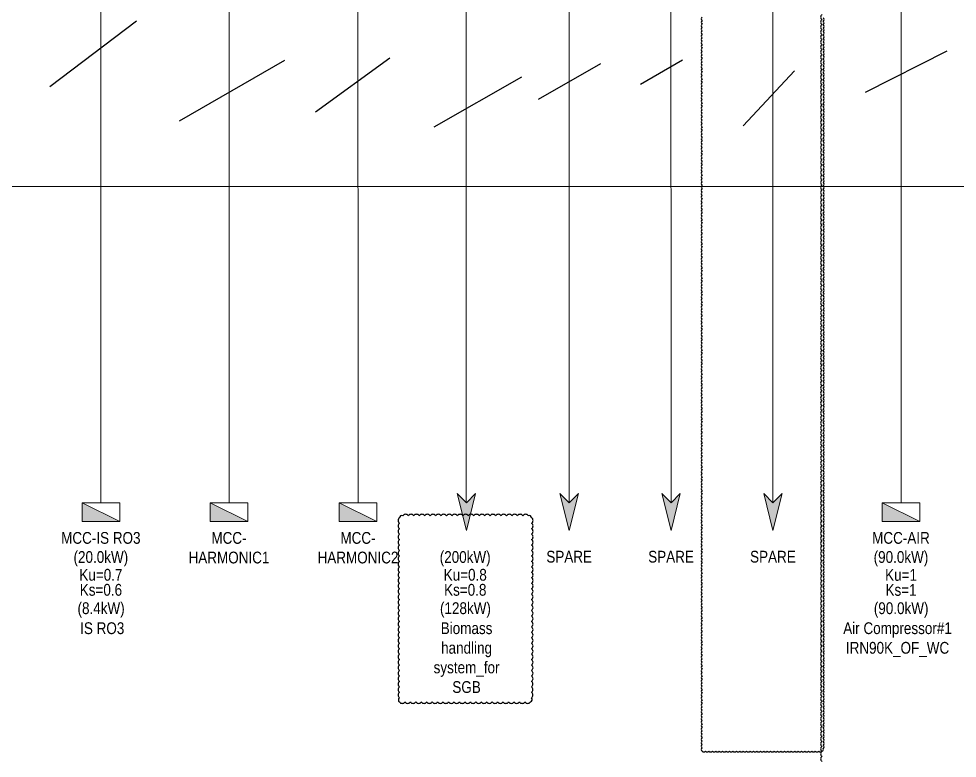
# Model space of a CAD drawing. Header units: millimetres. Extents: x -116965 to 323937, y 291661 to 566926.
# Drawn here: x -55126 to -53769, y 314138 to 315208 of the extents above; entities that cross this region are included whole.
import ezdxf
from ezdxf.enums import TextEntityAlignment as Align

# ---------------------------------------------------------------- set-up
doc = ezdxf.new("R2010")
doc.units = ezdxf.units.MM
doc.layers.get('0').update_dxf_attribs({"lineweight": 18})
doc.layers.add('HV-MV Equipment', color=4, linetype='Continuous', lineweight=9)
doc.layers.add('Text 2', color=2, linetype='Continuous')
doc.styles.add('VNI-HELVE-CONDENSE', font='')
doc.styles.get('VNI-HELVE-CONDENSE').set_extended_font_data('VNI-Helve-Condense')

# ---------------------------------------------------------------- blocks, each defined once
blk = doc.blocks.new('$N-mt3')
at = {"linetype": 'Continuous'}
blk.add_hatch(color=0, dxfattribs=at).paths.add_polyline_path([(0.25, 0), (0, 0.25), (1, 0), (0, -0.25)])
at = {"color": 0, "linetype": 'Continuous'}
blk.add_lwpolyline([(0.25, 0), (0, 0.25), (1, 0), (0, -0.25)], close=True, dxfattribs=at)
blk = doc.blocks.new('TDIEN')
blk.add_hatch(color=256).paths.add_polyline_path([(400, 0), (-400, 400), (-400, 0)])
blk.add_line((-400, 400), (400, 0))
blk.add_lwpolyline([(-400, 0), (400, 0), (400, 400), (-400, 400)], close=True)

msp = doc.modelspace()

# ---------------------------------------------------------------- linework, layer by layer
at = {"layer": 'HV-MV Equipment', "color": 6, "lineweight": 9}
msp.add_line((-55007.199854, 315416.526992), (-55007.199854, 314507.907626), dxfattribs=at)
at = {"layer": 'HV-MV Equipment', "lineweight": 9}
msp.add_line((-52401.293486, 314964.85872), (-57896.870018, 314964.85872), dxfattribs=at)
at = {"layer": 'HV-MV Equipment', "color": 6, "lineweight": 9}
for points in [[(-54821.789682, 315416.481399), (-54821.789666, 314507.888869)], [(-54635.376261, 315418.268219), (-54635.270741, 314507.888869)], [(-54478.883919, 315418.325816), (-54478.778392, 314507.888869)], [(-54330.196315, 315418.095179), (-54330.090788, 314507.658231)], [(-54182.909331, 315418.085546), (-54182.803804, 314507.648599)], [(-54035.622347, 315418.085546), (-54035.51682, 314507.648599)], [(-53850.213435, 315416.481399), (-53850.213418, 314507.888869)]]:
    msp.add_lwpolyline(points, dxfattribs=at)
at = {"layer": 'Text 2', "ltscale": 0.001}
for p, q in [((-54955.80367, 315204.279584), (-55081.153393, 315109.385864)), ((-53783.842074, 315160.845222), (-53902.294617, 315100.793816)), ((-54741.468273, 315147.128751), (-54893.753784, 315059.372053)), ((-54589.182763, 315150.43369), (-54696.738673, 315072.591812)), ((-54284.959884, 315142.491941), (-54375.050203, 315090.781297)), ((-54166.029935, 315147.749959), (-54226.812872, 315112.636447)), ((-54004.112757, 315132.291681), (-54078.633638, 315052.832491)), ((-54399.08196, 315123.08004), (-54525.588197, 315050.793273))]:
    msp.add_line(p, q, dxfattribs=at)
at = {"layer": 'Text 2'}
msp.add_lwpolyline([(-54137.946056, 315209.871842, 0.52056705), (-54137.946056, 315204.911456, 0.52056705), (-54137.946056, 315199.95107, 0.52056705), (-54137.946056, 315194.990683, 0.52056705), (-54137.946056, 315190.030297, 0.52056705), (-54137.946056, 315185.069911, 0.52056705), (-54137.946056, 315180.109524, 0.52056705), (-54137.946056, 315175.149138, 0.52056705), (-54137.946056, 315170.188751, 0.52056705), (-54137.946056, 315165.228365, 0.52056705), (-54137.946056, 315160.267979, 0.52056705), (-54137.946056, 315155.307592, 0.52056705), (-54137.946056, 315150.347206, 0.52056705), (-54137.946056, 315145.38682, 0.52056705), (-54137.946056, 315140.426433, 0.52056705), (-54137.946056, 315135.466047, 0.52056705), (-54137.946056, 315130.505661, 0.52056705), (-54137.946056, 315125.545274, 0.52056705), (-54137.946056, 315120.584888, 0.52056705), (-54137.946056, 315115.624502, 0.52056705), (-54137.946056, 315110.664115, 0.52056705), (-54137.946056, 315105.703729, 0.52056705), (-54137.946056, 315100.743342, 0.52056705), (-54137.946056, 315095.782956, 0.52056705), (-54137.946056, 315090.82257, 0.52056705), (-54137.946056, 315085.862183, 0.52056705), (-54137.946056, 315080.901797, 0.52056705), (-54137.946056, 315075.941411, 0.52056705), (-54137.946056, 315070.981024, 0.52056705), (-54137.946056, 315066.020638, 0.52056705), (-54137.946056, 315061.060252, 0.52056705), (-54137.946056, 315056.099865, 0.52056705), (-54137.946056, 315051.139479, 0.52056705), (-54137.946056, 315046.179093, 0.52056705), (-54137.946056, 315041.218706, 0.52056705), (-54137.946056, 315036.25832, 0.52056705), (-54137.946056, 315031.297933, 0.52056705), (-54137.946056, 315026.337547, 0.52056705), (-54137.946056, 315021.377161, 0.52056705), (-54137.946056, 315016.416774, 0.52056705), (-54137.946056, 315011.456388, 0.52056705), (-54137.946056, 315006.496002, 0.52056705), (-54137.946056, 315001.535615, 0.52056705), (-54137.946056, 314996.575229, 0.52056705), (-54137.946056, 314991.614843, 0.52056705), (-54137.946056, 314986.654456, 0.52056705), (-54137.946056, 314981.69407, 0.52056705), (-54137.946056, 314976.733684, 0.52056705), (-54137.946056, 314971.773297, 0.52056705), (-54137.946056, 314966.812911, 0.52056705), (-54137.946056, 314961.852524, 0.52056705), (-54137.946056, 314956.892138, 0.52056705), (-54137.946056, 314951.931752, 0.52056705), (-54137.946056, 314946.971365, 0.52056705), (-54137.946056, 314942.010979, 0.52056705), (-54137.946056, 314937.050593, 0.52056705), (-54137.946056, 314932.090206, 0.52056705), (-54137.946056, 314927.12982, 0.52056705), (-54137.946056, 314922.169434, 0.52056705), (-54137.946056, 314917.209047, 0.52056705), (-54137.946056, 314912.248661, 0.52056705), (-54137.946056, 314907.288275, 0.52056705), (-54137.946056, 314902.327888, 0.52056705), (-54137.946056, 314897.367502, 0.52056705), (-54137.946056, 314892.407115, 0.52056705), (-54137.946056, 314887.446729, 0.52056705), (-54137.946056, 314882.486343, 0.52056705), (-54137.946056, 314877.525956, 0.52056705), (-54137.946056, 314872.56557, 0.52056705), (-54137.946056, 314867.605184, 0.52056705), (-54137.946056, 314862.644797, 0.52056705), (-54137.946056, 314857.684411, 0.52056705), (-54137.946056, 314852.724025, 0.52056705), (-54137.946056, 314847.763638, 0.52056705), (-54137.946056, 314842.803252, 0.52056705), (-54137.946056, 314837.842865, 0.52056705), (-54137.946056, 314832.882479, 0.52056705), (-54137.946056, 314827.922093, 0.52056705), (-54137.946056, 314822.961706, 0.52056705), (-54137.946056, 314818.00132, 0.52056705), (-54137.946056, 314813.040934, 0.52056705), (-54137.946056, 314808.080547, 0.52056705), (-54137.946056, 314803.120161, 0.52056705), (-54137.946056, 314798.159775, 0.52056705), (-54137.946056, 314793.199388, 0.52056705), (-54137.946056, 314788.239002, 0.52056705), (-54137.946056, 314783.278616, 0.52056705), (-54137.946056, 314778.318229, 0.52056705), (-54137.946056, 314773.357843, 0.52056705), (-54137.946056, 314768.397456, 0.52056705), (-54137.946056, 314763.43707, 0.52056705), (-54137.946056, 314758.476684, 0.52056705), (-54137.946056, 314753.516297, 0.52056705), (-54137.946056, 314748.555911, 0.52056705), (-54137.946056, 314743.595525, 0.52056705), (-54137.946056, 314738.635138, 0.52056705), (-54137.946056, 314733.674752, 0.52056705), (-54137.946056, 314728.714366, 0.52056705), (-54137.946056, 314723.753979, 0.52056705), (-54137.946056, 314718.793593, 0.52056705), (-54137.946056, 314713.833207, 0.52056705), (-54137.946056, 314708.87282, 0.52056705), (-54137.946056, 314703.912434, 0.52056705), (-54137.946056, 314698.952047, 0.52056705), (-54137.946056, 314693.991661, 0.52056705), (-54137.946056, 314689.031275, 0.52056705), (-54137.946056, 314684.070888, 0.52056705), (-54137.946056, 314679.110502, 0.52056705), (-54137.946056, 314674.150116, 0.52056705), (-54137.946056, 314669.189729, 0.52056705), (-54137.946056, 314664.229343, 0.52056705), (-54137.946056, 314659.268957, 0.52056705), (-54137.946056, 314654.30857, 0.52056705), (-54137.946056, 314649.348184, 0.52056705), (-54137.946056, 314644.387798, 0.52056705), (-54137.946056, 314639.427411, 0.52056705), (-54137.946056, 314634.467025, 0.52056705), (-54137.946056, 314629.506638, 0.52056705), (-54137.946056, 314624.546252, 0.52056705), (-54137.946056, 314619.585866, 0.52056705), (-54137.946056, 314614.625479, 0.52056705), (-54137.946056, 314609.665093, 0.52056705), (-54137.946056, 314604.704707, 0.52056705), (-54137.946056, 314599.74432, 0.52056705), (-54137.946056, 314594.783934, 0.52056705), (-54137.946056, 314589.823548, 0.52056705), (-54137.946056, 314584.863161, 0.52056705), (-54137.946056, 314579.902775, 0.52056705), (-54137.946056, 314574.942389, 0.52056705), (-54137.946056, 314569.982002, 0.52056705), (-54137.946056, 314565.021616, 0.52056705), (-54137.946056, 314560.061229, 0.52056705), (-54137.946056, 314555.100843, 0.52056705), (-54137.946056, 314550.140457, 0.52056705), (-54137.946056, 314545.18007, 0.52056705), (-54137.946056, 314540.219684, 0.52056705), (-54137.946056, 314535.259298, 0.52056705), (-54137.946056, 314530.298911, 0.52056705), (-54137.946056, 314525.338525, 0.52056705), (-54137.946056, 314520.378139, 0.52056705), (-54137.946056, 314515.417752, 0.52056705), (-54137.946056, 314510.457366, 0.52056705), (-54137.946056, 314505.49698, 0.52056705), (-54137.946056, 314500.536593, 0.52056705), (-54137.946056, 314495.576207, 0.52056705), (-54137.946056, 314490.61582, 0.52056705), (-54137.946056, 314485.655434, 0.52056705), (-54137.946056, 314480.695048, 0.52056705), (-54137.946056, 314475.734661, 0.52056705), (-54137.946056, 314470.774275, 0.52056705), (-54137.946056, 314465.813889, 0.52056705), (-54137.946056, 314460.853502, 0.52056705), (-54137.946056, 314455.893116, 0.52056705), (-54137.946056, 314450.93273, 0.52056705), (-54137.946056, 314445.972343, 0.52056705), (-54137.946056, 314441.011957, 0.52056705), (-54137.946056, 314436.051571, 0.52056705), (-54137.946056, 314431.091184, 0.52056705), (-54137.946056, 314426.130798, 0.52056705), (-54137.946056, 314421.170411, 0.52056705), (-54137.946056, 314416.210025, 0.52056705), (-54137.946056, 314411.249639, 0.52056705), (-54137.946056, 314406.289252, 0.52056705), (-54137.946056, 314401.328866, 0.52056705), (-54137.946056, 314396.36848, 0.52056705), (-54137.946056, 314391.408093, 0.52056705), (-54137.946056, 314386.447707, 0.52056705), (-54137.946056, 314381.487321, 0.52056705), (-54137.946056, 314376.526934, 0.52056705), (-54137.946056, 314371.566548, 0.52056705), (-54137.946056, 314366.606162, 0.52056705), (-54137.946056, 314361.645775, 0.52056705), (-54137.946056, 314356.685389, 0.52056705), (-54137.946056, 314351.725002, 0.52056705), (-54137.946056, 314346.764616, 0.52056705), (-54137.946056, 314341.80423, 0.52056705), (-54137.946056, 314336.843843, 0.52056705), (-54137.946056, 314331.883457, 0.52056705), (-54137.946056, 314326.923071, 0.52056705), (-54137.946056, 314321.962684, 0.52056705), (-54137.946056, 314317.002298, 0.52056705), (-54137.946056, 314312.041912, 0.52056705), (-54137.946056, 314307.081525, 0.52056705), (-54137.946056, 314302.121139, 0.52056705), (-54137.946056, 314297.160753, 0.52056705), (-54137.946056, 314292.200366, 0.52056705), (-54137.946056, 314287.23998, 0.52056705), (-54137.946056, 314282.279593, 0.52056705), (-54137.946056, 314277.319207, 0.52056705), (-54137.946056, 314272.358821, 0.52056705), (-54137.946056, 314267.398434, 0.52056705), (-54137.946056, 314262.438048, 0.52056705), (-54137.946056, 314257.477662, 0.52056705), (-54137.946056, 314252.517275, 0.52056705), (-54137.946056, 314247.556889, 0.52056705), (-54137.946056, 314242.596503, 0.52056705), (-54137.946056, 314237.636116, 0.52056705), (-54137.946056, 314232.67573, 0.52056705), (-54137.946056, 314227.715344, 0.52056705), (-54137.946056, 314222.754957, 0.52056705), (-54137.946056, 314217.794571, 0.52056705), (-54137.946056, 314212.834184, 0.52056705), (-54137.946056, 314207.873798, 0.52056705), (-54137.946056, 314202.913412, 0.52056705), (-54137.946056, 314197.953025, 0.52056705), (-54137.946056, 314192.992639, 0.52056705), (-54137.946056, 314188.032253, 0.52056705), (-54137.946056, 314183.071866, 0.52056705), (-54137.946056, 314178.11148, 0.52056705), (-54137.946056, 314173.151094, 0.52056705), (-54137.946056, 314168.190707, 0.52056705), (-54137.946056, 314163.230321, 0.52056705), (-54137.946056, 314158.269935, 0.52056705), (-54137.946056, 314153.309548, 0.52056705), (-54137.946056, 314148.849094, 0.52056705), (-54132.985669, 314148.849094, 0.52056705), (-54128.025283, 314148.849094, 0.52056705), (-54123.064897, 314148.849094, 0.52056705), (-54118.10451, 314148.849094, 0.52056705), (-54113.144124, 314148.849094, 0.52056705), (-54108.183738, 314148.849094, 0.52056705), (-54103.223351, 314148.849094, 0.52056705), (-54098.262965, 314148.849094, 0.52056705), (-54093.302579, 314148.849094, 0.52056705), (-54088.342192, 314148.849094, 0.52056705), (-54083.381806, 314148.849094, 0.52056705), (-54078.421419, 314148.849094, 0.52056705), (-54073.461033, 314148.849094, 0.52056705), (-54068.500647, 314148.849094, 0.52056705), (-54063.54026, 314148.849094, 0.52056705), (-54058.579874, 314148.849094, 0.52056705), (-54053.619488, 314148.849094, 0.52056705), (-54048.659101, 314148.849094, 0.52056705), (-54043.698715, 314148.849094, 0.52056705), (-54038.738329, 314148.849094, 0.52056705), (-54033.777942, 314148.849094, 0.52056705), (-54028.817556, 314148.849094, 0.52056705), (-54023.85717, 314148.849094, 0.52056705), (-54018.896783, 314148.849094, 0.52056705), (-54013.936397, 314148.849094, 0.52056705), (-54008.97601, 314148.849094, 0.52056705), (-54004.015624, 314148.849094, 0.52056705), (-53999.055238, 314148.849094, 0.52056705), (-53994.094851, 314148.849094, 0.52056705), (-53989.134465, 314148.849094, 0.52056705), (-53984.174079, 314148.849094, 0.52056705), (-53979.213692, 314148.849094, 0.52056705), (-53974.253306, 314148.849094, 0.52056705), (-53969.29292, 314148.849094, 0.52056705), (-53964.332533, 314148.849094, 0.52056705), (-53962.87208, 314152.349027, 0.52056705), (-53962.87208, 314157.309413, 0.52056705), (-53962.87208, 314162.2698, 0.52056705), (-53962.87208, 314167.230186, 0.52056705), (-53962.87208, 314172.190572, 0.52056705), (-53962.87208, 314177.150959, 0.52056705), (-53962.87208, 314182.111345, 0.52056705), (-53962.87208, 314187.071731, 0.52056705), (-53962.87208, 314192.032118, 0.52056705), (-53962.87208, 314196.992504, 0.52056705), (-53962.87208, 314201.952891, 0.52056705), (-53962.87208, 314206.913277, 0.52056705), (-53962.87208, 314211.873663, 0.52056705), (-53962.87208, 314216.83405, 0.52056705), (-53962.87208, 314221.794436, 0.52056705), (-53962.87208, 314226.754822, 0.52056705), (-53962.87208, 314231.715209, 0.52056705), (-53962.87208, 314236.675595, 0.52056705), (-53962.87208, 314241.635981, 0.52056705), (-53962.87208, 314246.596368, 0.52056705), (-53962.87208, 314251.556754, 0.52056705), (-53962.87208, 314256.517141, 0.52056705), (-53962.87208, 314261.477527, 0.52056705), (-53962.87208, 314266.437913, 0.52056705), (-53962.87208, 314271.3983, 0.52056705), (-53962.87208, 314276.358686, 0.52056705), (-53962.87208, 314281.319072, 0.52056705), (-53962.87208, 314286.279459, 0.52056705), (-53962.87208, 314291.239845, 0.52056705), (-53962.87208, 314296.200231, 0.52056705), (-53962.87208, 314301.160618, 0.52056705), (-53962.87208, 314306.121004, 0.52056705), (-53962.87208, 314311.08139, 0.52056705), (-53962.87208, 314316.041777, 0.52056705), (-53962.87208, 314321.002163, 0.52056705), (-53962.87208, 314325.96255, 0.52056705), (-53962.87208, 314330.922936, 0.52056705), (-53962.87208, 314335.883322, 0.52056705), (-53962.87208, 314340.843709, 0.52056705), (-53962.87208, 314345.804095, 0.52056705), (-53962.87208, 314350.764481, 0.52056705), (-53962.87208, 314355.724868, 0.52056705), (-53962.87208, 314360.685254, 0.52056705), (-53962.87208, 314365.64564, 0.52056705), (-53962.87208, 314370.606027, 0.52056705), (-53962.87208, 314375.566413, 0.52056705), (-53962.87208, 314380.526799, 0.52056705), (-53962.87208, 314385.487186, 0.52056705), (-53962.87208, 314390.447572, 0.52056705), (-53962.87208, 314395.407959, 0.52056705), (-53962.87208, 314400.368345, 0.52056705), (-53962.87208, 314405.328731, 0.52056705), (-53962.87208, 314410.289118, 0.52056705), (-53962.87208, 314415.249504, 0.52056705), (-53962.87208, 314420.20989, 0.52056705), (-53962.87208, 314425.170277, 0.52056705), (-53962.87208, 314430.130663, 0.52056705), (-53962.87208, 314435.091049, 0.52056705), (-53962.87208, 314440.051436, 0.52056705), (-53962.87208, 314445.011822, 0.52056705), (-53962.87208, 314449.972208, 0.52056705), (-53962.87208, 314454.932595, 0.52056705), (-53962.87208, 314459.892981, 0.52056705), (-53962.87208, 314464.853368, 0.52056705), (-53962.87208, 314469.813754, 0.52056705), (-53962.87208, 314474.77414, 0.52056705), (-53962.87208, 314479.734527, 0.52056705), (-53962.87208, 314484.694913, 0.52056705), (-53962.87208, 314489.655299, 0.52056705), (-53962.87208, 314494.615686, 0.52056705), (-53962.87208, 314499.576072, 0.52056705), (-53962.87208, 314504.536458, 0.52056705), (-53962.87208, 314509.496845, 0.52056705), (-53962.87208, 314514.457231, 0.52056705), (-53962.87208, 314519.417617, 0.52056705), (-53962.87208, 314524.378004, 0.52056705), (-53962.87208, 314529.33839, 0.52056705), (-53962.87208, 314534.298777, 0.52056705), (-53962.87208, 314539.259163, 0.52056705), (-53962.87208, 314544.219549, 0.52056705), (-53962.87208, 314549.179936, 0.52056705), (-53962.87208, 314554.140322, 0.52056705), (-53962.87208, 314559.100708, 0.52056705), (-53962.87208, 314564.061095, 0.52056705), (-53962.87208, 314569.021481, 0.52056705), (-53962.87208, 314573.981867, 0.52056705), (-53962.87208, 314578.942254, 0.52056705), (-53962.87208, 314583.90264, 0.52056705), (-53962.87208, 314588.863026, 0.52056705), (-53962.87208, 314593.823413, 0.52056705), (-53962.87208, 314598.783799, 0.52056705), (-53962.87208, 314603.744186, 0.52056705), (-53962.87208, 314608.704572, 0.52056705), (-53962.87208, 314613.664958, 0.52056705), (-53962.87208, 314618.625345, 0.52056705), (-53962.87208, 314623.585731, 0.52056705), (-53962.87208, 314628.546117, 0.52056705), (-53962.87208, 314633.506504, 0.52056705), (-53962.87208, 314638.46689, 0.52056705), (-53962.87208, 314643.427276, 0.52056705), (-53962.87208, 314648.387663, 0.52056705), (-53962.87208, 314653.348049, 0.52056705), (-53962.87208, 314658.308435, 0.52056705), (-53962.87208, 314663.268822, 0.52056705), (-53962.87208, 314668.229208, 0.52056705), (-53962.87208, 314673.189595, 0.52056705), (-53962.87208, 314678.149981, 0.52056705), (-53962.87208, 314683.110367, 0.52056705), (-53962.87208, 314688.070754, 0.52056705), (-53962.87208, 314693.03114, 0.52056705), (-53962.87208, 314697.991526, 0.52056705), (-53962.87208, 314702.951913, 0.52056705), (-53962.87208, 314707.912299, 0.52056705), (-53962.87208, 314712.872685, 0.52056705), (-53962.87208, 314717.833072, 0.52056705), (-53962.87208, 314722.793458, 0.52056705), (-53962.87208, 314727.753844, 0.52056705), (-53962.87208, 314732.714231, 0.52056705), (-53962.87208, 314737.674617, 0.52056705), (-53962.87208, 314742.635004, 0.52056705), (-53962.87208, 314747.59539, 0.52056705), (-53962.87208, 314752.555776, 0.52056705), (-53962.87208, 314757.516163, 0.52056705), (-53962.87208, 314762.476549, 0.52056705), (-53962.87208, 314767.436935, 0.52056705), (-53962.87208, 314772.397322, 0.52056705), (-53962.87208, 314777.357708, 0.52056705), (-53962.87208, 314782.318094, 0.52056705), (-53962.87208, 314787.278481, 0.52056705), (-53962.87208, 314792.238867, 0.52056705), (-53962.87208, 314797.199253, 0.52056705), (-53962.87208, 314802.15964, 0.52056705), (-53962.87208, 314807.120026, 0.52056705), (-53962.87208, 314812.080413, 0.52056705), (-53962.87208, 314817.040799, 0.52056705), (-53962.87208, 314822.001185, 0.52056705), (-53962.87208, 314826.961572, 0.52056705), (-53962.87208, 314831.921958, 0.52056705), (-53962.87208, 314836.882344, 0.52056705), (-53962.87208, 314841.842731, 0.52056705), (-53962.87208, 314846.803117, 0.52056705), (-53962.87208, 314851.763503, 0.52056705), (-53962.87208, 314856.72389, 0.52056705), (-53962.87208, 314861.684276, 0.52056705), (-53962.87208, 314866.644662, 0.52056705), (-53962.87208, 314871.605049, 0.52056705), (-53962.87208, 314876.565435, 0.52056705), (-53962.87208, 314881.525822, 0.52056705), (-53962.87208, 314886.486208, 0.52056705), (-53962.87208, 314891.446594, 0.52056705), (-53962.87208, 314896.406981, 0.52056705), (-53962.87208, 314901.367367, 0.52056705), (-53962.87208, 314906.327753, 0.52056705), (-53962.87208, 314911.28814, 0.52056705), (-53962.87208, 314916.248526, 0.52056705), (-53962.87208, 314921.208912, 0.52056705), (-53962.87208, 314926.169299, 0.52056705), (-53962.87208, 314931.129685, 0.52056705), (-53962.87208, 314936.090072, 0.52056705), (-53962.87208, 314941.050458, 0.52056705), (-53962.87208, 314946.010844, 0.52056705), (-53962.87208, 314950.971231, 0.52056705), (-53962.87208, 314955.931617, 0.52056705), (-53962.87208, 314960.892003, 0.52056705), (-53962.87208, 314965.85239, 0.52056705), (-53962.87208, 314970.812776, 0.52056705), (-53962.87208, 314975.773162, 0.52056705), (-53962.87208, 314980.733549, 0.52056705), (-53962.87208, 314985.693935, 0.52056705), (-53962.87208, 314990.654321, 0.52056705), (-53962.87208, 314995.614708, 0.52056705), (-53962.87208, 315000.575094, 0.52056705), (-53962.87208, 315005.535481, 0.52056705), (-53962.87208, 315010.495867, 0.52056705), (-53962.87208, 315015.456253, 0.52056705), (-53962.87208, 315020.41664, 0.52056705), (-53962.87208, 315025.377026, 0.52056705), (-53962.87208, 315030.337412, 0.52056705), (-53962.87208, 315035.297799, 0.52056705), (-53962.87208, 315040.258185, 0.52056705), (-53962.87208, 315045.218571, 0.52056705), (-53962.87208, 315050.178958, 0.52056705), (-53962.87208, 315055.139344, 0.52056705), (-53962.87208, 315060.09973, 0.52056705), (-53962.87208, 315065.060117, 0.52056705), (-53962.87208, 315070.020503, 0.52056705), (-53962.87208, 315074.98089, 0.52056705), (-53962.87208, 315079.941276, 0.52056705), (-53962.87208, 315084.901662, 0.52056705), (-53962.87208, 315089.862049, 0.52056705), (-53962.87208, 315094.822435, 0.52056705), (-53962.87208, 315099.782821, 0.52056705), (-53962.87208, 315104.743208, 0.52056705), (-53962.87208, 315109.703594, 0.52056705), (-53962.87208, 315114.66398, 0.52056705), (-53962.87208, 315119.624367, 0.52056705), (-53962.87208, 315124.584753, 0.52056705), (-53962.87208, 315129.545139, 0.52056705), (-53962.87208, 315134.505526, 0.52056705), (-53962.87208, 315139.465912, 0.52056705), (-53962.87208, 315144.426299, 0.52056705), (-53962.87208, 315149.386685, 0.52056705), (-53962.87208, 315154.347071, 0.52056705), (-53962.87208, 315159.307458, 0.52056705), (-53962.87208, 315164.267844, 0.52056705), (-53962.87208, 315169.22823, 0.52056705), (-53962.87208, 315174.188617, 0.52056705), (-53962.87208, 315179.149003, 0.52056705), (-53962.87208, 315184.109389, 0.52056705), (-53962.87208, 315189.069776, 0.52056705), (-53962.87208, 315194.030162, 0.52056705), (-53962.87208, 315198.990548, 0.52056705), (-53962.87208, 315203.950935, 0.52056705), (-53962.87208, 315208.911321, 0.52056705)], format="xyb", dxfattribs=at)
at = {"layer": 'Text 2', "color": 32, "true_color": 0xcd6928}
msp.add_lwpolyline([(-53964.60873, 315213.541246, 0.52056705), (-53964.60873, 315206.29512, 0.52056705), (-53964.60873, 315199.048994, 0.52056705), (-53964.60873, 315191.802869, 0.52056705), (-53964.60873, 315184.556743, 0.52056705), (-53964.60873, 315177.310617, 0.52056705), (-53964.60873, 315170.064492, 0.52056705), (-53964.60873, 315162.818366, 0.52056705), (-53964.60873, 315155.57224, 0.52056705), (-53964.60873, 315148.326115, 0.52056705), (-53964.60873, 315141.079989, 0.52056705), (-53964.60873, 315133.833863, 0.52056705), (-53964.60873, 315126.587738, 0.52056705), (-53964.60873, 315119.341612, 0.52056705), (-53964.60873, 315112.095486, 0.52056705), (-53964.60873, 315104.849361, 0.52056705), (-53964.60873, 315097.603235, 0.52056705), (-53964.60873, 315090.357109, 0.52056705), (-53964.60873, 315083.110984, 0.52056705), (-53964.60873, 315075.864858, 0.52056705), (-53964.60873, 315068.618732, 0.52056705), (-53964.60873, 315061.372607, 0.52056705), (-53964.60873, 315054.126481, 0.52056705), (-53964.60873, 315046.880355, 0.52056705), (-53964.60873, 315039.634229, 0.52056705), (-53964.60873, 315032.388104, 0.52056705), (-53964.60873, 315025.141978, 0.52056705), (-53964.60873, 315017.895852, 0.52056705), (-53964.60873, 315010.649727, 0.52056705), (-53964.60873, 315003.403601, 0.52056705), (-53964.60873, 314996.157475, 0.52056705), (-53964.60873, 314988.91135, 0.52056705), (-53964.60873, 314981.665224, 0.52056705), (-53964.60873, 314974.419098, 0.52056705), (-53964.60873, 314967.172973, 0.52056705), (-53964.60873, 314959.926847, 0.52056705), (-53964.60873, 314952.680721, 0.52056705), (-53964.60873, 314945.434596, 0.52056705), (-53964.60873, 314938.18847, 0.52056705), (-53964.60873, 314930.942344, 0.52056705), (-53964.60873, 314923.696219, 0.52056705), (-53964.60873, 314916.450093, 0.52056705), (-53964.60873, 314909.203967, 0.52056705), (-53964.60873, 314901.957842, 0.52056705), (-53964.60873, 314894.711716, 0.52056705), (-53964.60873, 314887.46559, 0.52056705), (-53964.60873, 314880.219465, 0.52056705), (-53964.60873, 314872.973339, 0.52056705), (-53964.60873, 314865.727213, 0.52056705), (-53964.60873, 314858.481088, 0.52056705), (-53964.60873, 314851.234962, 0.52056705), (-53964.60873, 314843.988836, 0.52056705), (-53964.60873, 314836.74271, 0.52056705), (-53964.60873, 314829.496585, 0.52056705), (-53964.60873, 314822.250459, 0.52056705), (-53964.60873, 314815.004333, 0.52056705), (-53964.60873, 314807.758208, 0.52056705), (-53964.60873, 314800.512082, 0.52056705), (-53964.60873, 314793.265956, 0.52056705), (-53964.60873, 314786.019831, 0.52056705), (-53964.60873, 314778.773705, 0.52056705), (-53964.60873, 314771.527579, 0.52056705), (-53964.60873, 314764.281454, 0.52056705), (-53964.60873, 314757.035328, 0.52056705), (-53964.60873, 314749.789202, 0.52056705), (-53964.60873, 314742.543077, 0.52056705), (-53964.60873, 314735.296951, 0.52056705), (-53964.60873, 314728.050825, 0.52056705), (-53964.60873, 314720.8047, 0.52056705), (-53964.60873, 314713.558574, 0.52056705), (-53964.60873, 314706.312448, 0.52056705), (-53964.60873, 314699.066323, 0.52056705), (-53964.60873, 314691.820197, 0.52056705), (-53964.60873, 314684.574071, 0.52056705), (-53964.60873, 314677.327946, 0.52056705), (-53964.60873, 314670.08182, 0.52056705), (-53964.60873, 314662.835694, 0.52056705), (-53964.60873, 314655.589569, 0.52056705), (-53964.60873, 314648.343443, 0.52056705), (-53964.60873, 314641.097317, 0.52056705), (-53964.60873, 314633.851192, 0.52056705), (-53964.60873, 314626.605066, 0.52056705), (-53964.60873, 314619.35894, 0.52056705), (-53964.60873, 314612.112814, 0.52056705), (-53964.60873, 314604.866689, 0.52056705), (-53964.60873, 314597.620563, 0.52056705), (-53964.60873, 314590.374437, 0.52056705), (-53964.60873, 314583.128312, 0.52056705), (-53964.60873, 314575.882186, 0.52056705), (-53964.60873, 314568.63606, 0.52056705), (-53964.60873, 314561.389935, 0.52056705), (-53964.60873, 314554.143809, 0.52056705), (-53964.60873, 314546.897683, 0.52056705), (-53964.60873, 314539.651558, 0.52056705), (-53964.60873, 314532.405432, 0.52056705), (-53964.60873, 314525.159306, 0.52056705), (-53964.60873, 314517.913181, 0.52056705), (-53964.60873, 314510.667055, 0.52056705), (-53964.60873, 314503.420929, 0.52056705), (-53964.60873, 314496.174804, 0.52056705), (-53964.60873, 314488.928678, 0.52056705), (-53964.60873, 314481.682552, 0.52056705), (-53964.60873, 314474.436427, 0.52056705), (-53964.60873, 314467.190301, 0.52056705), (-53964.60873, 314459.944175, 0.52056705), (-53964.60873, 314452.69805, 0.52056705), (-53964.60873, 314445.451924, 0.52056705), (-53964.60873, 314438.205798, 0.52056705), (-53964.60873, 314430.959673, 0.52056705), (-53964.60873, 314423.713547, 0.52056705), (-53964.60873, 314416.467421, 0.52056705), (-53964.60873, 314409.221296, 0.52056705), (-53964.60873, 314401.97517, 0.52056705), (-53964.60873, 314394.729044, 0.52056705), (-53964.60873, 314387.482918, 0.52056705), (-53964.60873, 314380.236793, 0.52056705), (-53964.60873, 314372.990667, 0.52056705), (-53964.60873, 314365.744541, 0.52056705), (-53964.60873, 314358.498416, 0.52056705), (-53964.60873, 314351.25229, 0.52056705), (-53964.60873, 314344.006164, 0.52056705), (-53964.60873, 314336.760039, 0.52056705), (-53964.60873, 314329.513913, 0.52056705), (-53964.60873, 314322.267787, 0.52056705), (-53964.60873, 314315.021662, 0.52056705), (-53964.60873, 314307.775536, 0.52056705), (-53964.60873, 314300.52941, 0.52056705), (-53964.60873, 314293.283285, 0.52056705), (-53964.60873, 314286.037159, 0.52056705), (-53964.60873, 314278.791033, 0.52056705), (-53964.60873, 314271.544908, 0.52056705), (-53964.60873, 314264.298782, 0.52056705), (-53964.60873, 314257.052656, 0.52056705), (-53964.60873, 314249.806531, 0.52056705), (-53964.60873, 314242.560405, 0.52056705), (-53964.60873, 314235.314279, 0.52056705), (-53964.60873, 314228.068154, 0.52056705), (-53964.60873, 314220.822028, 0.52056705), (-53964.60873, 314213.575902, 0.52056705), (-53964.60873, 314206.329777, 0.52056705), (-53964.60873, 314199.083651, 0.52056705), (-53964.60873, 314191.837525, 0.52056705), (-53964.60873, 314184.591399, 0.52056705), (-53964.60873, 314177.345274, 0.52056705), (-53964.60873, 314170.099148, 0.52056705), (-53964.60873, 314162.853022, 0.52056705), (-53964.60873, 314155.606897, 0.52056705), (-53964.60873, 314148.360771, 0.52056705), (-53964.60873, 314141.114645, 0.52056705), (-53964.60873, 314133.86852, 0.52056705)], format="xyb", dxfattribs=at)
at = {"layer": 'Text 2'}
msp.add_lwpolyline([(-54575.414554, 314219.787535, 0.52056705), (-54567.529779, 314219.787535, 0.52056705), (-54559.645004, 314219.787535, 0.52056705), (-54551.760228, 314219.787535, 0.52056705), (-54543.875453, 314219.787535, 0.52056705), (-54535.990678, 314219.787535, 0.52056705), (-54528.105903, 314219.787535, 0.52056705), (-54520.221127, 314219.787535, 0.52056705), (-54512.336352, 314219.787535, 0.52056705), (-54504.451577, 314219.787535, 0.52056705), (-54496.566801, 314219.787535, 0.52056705), (-54488.682026, 314219.787535, 0.52056705), (-54480.797251, 314219.787535, 0.52056705), (-54472.912476, 314219.787535, 0.52056705), (-54465.0277, 314219.787535, 0.52056705), (-54457.142925, 314219.787535, 0.52056705), (-54449.25815, 314219.787535, 0.52056705), (-54441.373375, 314219.787535, 0.52056705), (-54433.488599, 314219.787535, 0.52056705), (-54425.603824, 314219.787535, 0.52056705), (-54417.719049, 314219.787535, 0.52056705), (-54409.834273, 314219.787535, 0.52056705), (-54401.949498, 314219.787535, 0.52056705), (-54394.064723, 314219.787535, 0.52056705), (-54386.179948, 314219.787535, 0.52056705), (-54384.416654, 314225.911836, 0.52056705), (-54384.413022, 314233.796611, 0.52056705), (-54384.40939, 314241.681385, 0.52056705), (-54384.405759, 314249.56616, 0.52056705), (-54384.402127, 314257.450934, 0.52056705), (-54384.398496, 314265.335709, 0.52056705), (-54384.394864, 314273.220483, 0.52056705), (-54384.391232, 314281.105258, 0.52056705), (-54384.387601, 314288.990032, 0.52056705), (-54384.383969, 314296.874806, 0.52056705), (-54384.380337, 314304.759581, 0.52056705), (-54384.376706, 314312.644355, 0.52056705), (-54384.373074, 314320.52913, 0.52056705), (-54384.369443, 314328.413904, 0.52056705), (-54384.365811, 314336.298679, 0.52056705), (-54384.362179, 314344.183453, 0.52056705), (-54384.358548, 314352.068227, 0.52056705), (-54384.354916, 314359.953002, 0.52056705), (-54384.351285, 314367.837776, 0.52056705), (-54384.347653, 314375.722551, 0.52056705), (-54384.344021, 314383.607325, 0.52056705), (-54384.34039, 314391.4921, 0.52056705), (-54384.336758, 314399.376874, 0.52056705), (-54384.333126, 314407.261649, 0.52056705), (-54384.329495, 314415.146423, 0.52056705), (-54384.325863, 314423.031197, 0.52056705), (-54384.322232, 314430.915972, 0.52056705), (-54384.3186, 314438.800746, 0.52056705), (-54384.314968, 314446.685521, 0.52056705), (-54384.311337, 314454.570295, 0.52056705), (-54384.307705, 314462.45507, 0.52056705), (-54384.304074, 314470.339844, 0.52056705), (-54384.300442, 314478.224619, 0.52056705), (-54384.29681, 314486.109393, 0.52056705), (-54389.127141, 314489.162431, 0.52056705), (-54397.011916, 314489.162431, 0.52056705), (-54404.896691, 314489.162431, 0.52056705), (-54412.781467, 314489.162431, 0.52056705), (-54420.666242, 314489.162431, 0.52056705), (-54428.551017, 314489.162431, 0.52056705), (-54436.435793, 314489.162431, 0.52056705), (-54444.320568, 314489.162431, 0.52056705), (-54452.205343, 314489.162431, 0.52056705), (-54460.090118, 314489.162431, 0.52056705), (-54467.974894, 314489.162431, 0.52056705), (-54475.859669, 314489.162431, 0.52056705), (-54483.744444, 314489.162431, 0.52056705), (-54491.629219, 314489.162431, 0.52056705), (-54499.513995, 314489.162431, 0.52056705), (-54507.39877, 314489.162431, 0.52056705), (-54515.283545, 314489.162431, 0.52056705), (-54523.168321, 314489.162431, 0.52056705), (-54531.053096, 314489.162431, 0.52056705), (-54538.937871, 314489.162431, 0.52056705), (-54546.822646, 314489.162431, 0.52056705), (-54554.707422, 314489.162431, 0.52056705), (-54562.592197, 314489.162431, 0.52056705), (-54570.476972, 314489.162431, 0.52056705), (-54575.291899, 314486.091168, 0.52056705), (-54575.29553, 314478.206394, 0.52056705), (-54575.299162, 314470.321619, 0.52056705), (-54575.302794, 314462.436845, 0.52056705), (-54575.306425, 314454.55207, 0.52056705), (-54575.310057, 314446.667296, 0.52056705), (-54575.313688, 314438.782522, 0.52056705), (-54575.31732, 314430.897747, 0.52056705), (-54575.320952, 314423.012973, 0.52056705), (-54575.324583, 314415.128198, 0.52056705), (-54575.328215, 314407.243424, 0.52056705), (-54575.331846, 314399.358649, 0.52056705), (-54575.335478, 314391.473875, 0.52056705), (-54575.33911, 314383.5891, 0.52056705), (-54575.342741, 314375.704326, 0.52056705), (-54575.346373, 314367.819552, 0.52056705), (-54575.350004, 314359.934777, 0.52056705), (-54575.353636, 314352.050003, 0.52056705), (-54575.357268, 314344.165228, 0.52056705), (-54575.360899, 314336.280454, 0.52056705), (-54575.364531, 314328.395679, 0.52056705), (-54575.368163, 314320.510905, 0.52056705), (-54575.371794, 314312.626131, 0.52056705), (-54575.375426, 314304.741356, 0.52056705), (-54575.379057, 314296.856582, 0.52056705), (-54575.382689, 314288.971807, 0.52056705), (-54575.386321, 314281.087033, 0.52056705), (-54575.389952, 314273.202258, 0.52056705), (-54575.393584, 314265.317484, 0.52056705), (-54575.397215, 314257.432709, 0.52056705), (-54575.400847, 314249.547935, 0.52056705), (-54575.404479, 314241.663161, 0.52056705), (-54575.40811, 314233.778386, 0.52056705), (-54575.411742, 314225.893612, 0.52056705)], format="xyb", close=True, dxfattribs=at)

# ---------------------------------------------------------------- block references
at = {"layer": 'HV-MV Equipment', "lineweight": 9, "xscale": 53.3232844583341, "yscale": 53.3232844583341, "zscale": 53.3232844583341, "rotation": 270}
for p in [(-54478.733979, 314521.277286), (-54330.046375, 314521.046649), (-54182.759391, 314521.037017), (-54035.472407, 314521.037017)]:
    msp.add_blockref('$N-mt3', p, dxfattribs=at)
at = {"layer": 'HV-MV Equipment', "lineweight": 9, "xscale": 0.06804043009240593, "yscale": 0.06804043009240593, "zscale": 0.06804043009240593}
for p in [(-55007.052131, 314480.691454), (-54821.789666, 314480.672697), (-54635.270741, 314480.672697), (-53850.213418, 314480.672697)]:
    msp.add_blockref('TDIEN', p, dxfattribs=at)

# ---------------------------------------------------------------- texts
at = {"layer": 'HV-MV Equipment', "color": 7, "lineweight": 9, "style": 'VNI-HELVE-CONDENSE'}
for p in [(-54330.046374, 314429.857491), (-54182.75939, 314429.847859), (-54035.472406, 314429.847859)]:
    msp.add_text('SPARE', height=17.0101075, dxfattribs=at).set_placement(p, align=Align.MIDDLE_CENTER)
at = {"layer": 'HV-MV Equipment', "color": 7, "lineweight": 9, "attachment_point": 2, "style": 'VNI-HELVE-CONDENSE'}
for s, insert, char_height, width in [('MCC-IS RO3', (-55007.166154, 314465.534283), 17.0101075, 274.67288995), ('MCC-\\PHARMONIC1', (-54821.903688, 314465.515525), 17.0101075, 274.67288995), ('MCC-\\PHARMONIC2', (-54635.384763, 314465.515525), 17.0101075, 274.67288995), ('MCC-AIR', (-53850.327455, 314465.559411), 17.0101075, 110.30085223), ('(20.0kW)', (-55007.166154, 314437.903869), 17.0101075, 110.30085223), ('(200kW)', (-54480.416647, 314437.903869), 17.0101075, 110.30085223), ('(90.0kW)', (-53850.327455, 314437.928997), 17.0101075, 110.30085223), ('Ku=0.7', (-55007.045215, 314412.179361), 17.0101075, 110.30085223), ('Ku=0.8', (-54480.295709, 314412.179361), 17.0101075, 110.30085223), ('Ku=1', (-53850.206475, 314412.036247), 17.0101075, 110.30085223), ('Ks=0.6', (-55007.045215, 314390.460432), 17.0101075, 110.30085223), ('Ks=0.8', (-54480.295709, 314390.460432), 17.0101075, 110.30085223), ('Ks=1', (-53850.206475, 314390.317318), 17.0101075, 110.30085223), ('(8.4kW)', (-55006.788824, 314363.918526), 17.0101075, 110.30085223), ('(128kW)', (-54480.039317, 314363.918526), 17.0101075, 110.30085223), ('(90.0kW)', (-53850.0759, 314363.899966), 17.0101075, 110.30085223), ('IS RO3 ', (-55005.152174, 314334.979847), 17.0101075, 126.34186911), ('Biomass handling system_for SGB    ', (-54478.402668, 314334.979847), 17.01010752, 126.34186911), ('Air Compressor#1 IRN90K_OF_WC  ', (-53855.297703, 314334.981396), 17.01010752, 174.00927599)]:
    msp.add_mtext(s, dxfattribs=dict(at, insert=insert, char_height=char_height, width=width))

doc.saveas('drawing.dxf')
